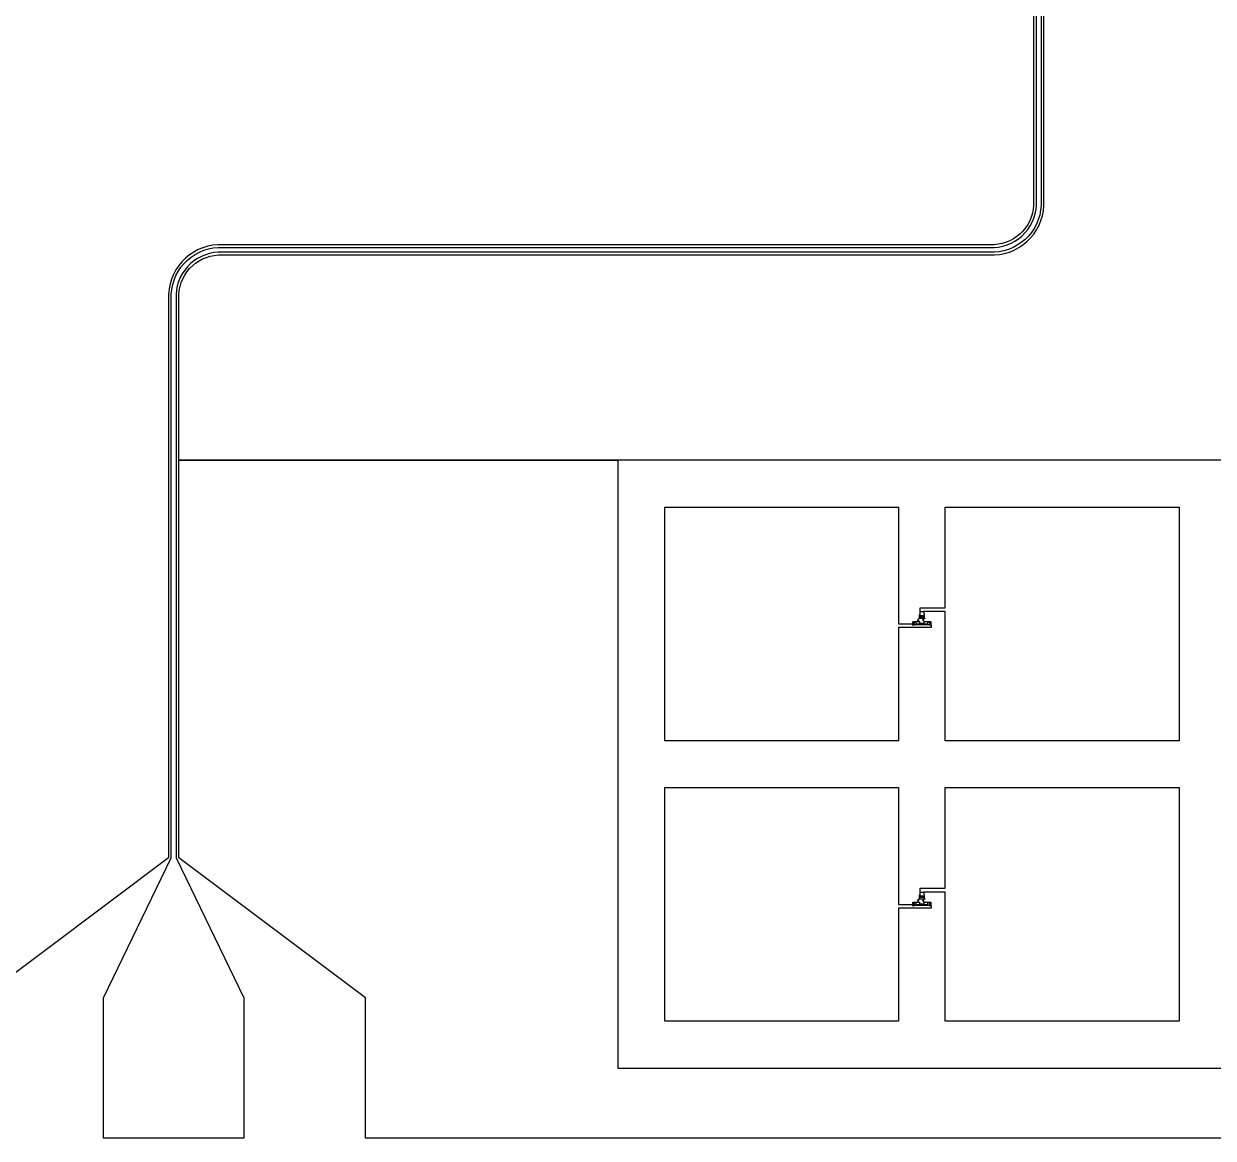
# Model space of a CAD drawing. Extents: x 200 to 9800, y 200 to 9800.
# Drawn here: x 2479 to 5022, y 200 to 2584 of the extents above; entities that cross this region are included whole.
import ezdxf

# ---------------------------------------------------------------- set-up
doc = ezdxf.new("R2010")
doc.units = 0
doc.layers.add('L136D1', color=1, linetype='CONTINUOUS')
doc.layers.add('L1D0', color=2, linetype='CONTINUOUS')

msp = doc.modelspace()

# ---------------------------------------------------------------- linework, layer by layer
at = {"layer": 'L136D1'}
for points in [[(4383.5, 1298), (4383.5, 1299.5), (4380.975, 1299.5), (4380.927, 1299.505), (4380.878, 1299.514), (4380.831, 1299.529), (4380.786, 1299.547), (4380.743, 1299.571), (4380.702, 1299.598), (4380.664, 1299.629), (4380.629, 1299.664), (4380.598, 1299.702), (4380.571, 1299.743), (4380.547, 1299.786), (4380.529, 1299.831), (4380.514, 1299.878), (4380.505, 1299.927), (4380.5, 1299.975), (4380.5, 1304.525), (4380.505, 1304.573), (4380.514, 1304.622), (4380.529, 1304.669), (4380.547, 1304.714), (4380.571, 1304.757), (4380.598, 1304.798), (4380.629, 1304.836), (4380.664, 1304.871), (4380.702, 1304.902), (4380.743, 1304.929), (4380.786, 1304.953), (4380.831, 1304.971), (4380.878, 1304.986), (4380.927, 1304.995), (4380.975, 1305), (4393.485, 1305), (4390.25, 1308.236), (4389.543, 1307.529), (4389.529, 1307.543), (4390.236, 1308.25), (4389.529, 1308.957), (4389.543, 1308.971), (4390.25, 1308.264), (4393.485, 1311.5), (4393.515, 1311.5), (4390.264, 1308.25), (4393.515, 1305), (4394.025, 1305), (4394.073, 1304.995), (4394.122, 1304.986), (4394.169, 1304.971), (4394.214, 1304.953), (4394.257, 1304.929), (4394.298, 1304.902), (4394.336, 1304.871), (4394.371, 1304.836), (4394.402, 1304.798), (4394.429, 1304.757), (4394.453, 1304.714), (4394.471, 1304.669), (4394.486, 1304.622), (4394.495, 1304.573), (4394.5, 1304.525), (4394.5, 1301.975), (4394.505, 1301.927), (4394.514, 1301.878), (4394.529, 1301.831), (4394.547, 1301.786), (4394.571, 1301.743), (4394.598, 1301.702), (4394.629, 1301.664), (4394.664, 1301.629), (4394.702, 1301.598), (4394.743, 1301.571), (4394.786, 1301.547), (4394.831, 1301.529), (4394.878, 1301.514), (4394.927, 1301.505), (4394.975, 1301.5), (4404.025, 1301.5), (4404.073, 1301.505), (4404.122, 1301.514), (4404.169, 1301.529), (4404.214, 1301.547), (4404.257, 1301.571), (4404.298, 1301.598), (4404.336, 1301.629), (4404.371, 1301.664), (4404.402, 1301.702), (4404.429, 1301.743), (4404.453, 1301.786), (4404.471, 1301.831), (4404.486, 1301.878), (4404.495, 1301.927), (4404.5, 1301.975), (4404.5, 1304.525), (4404.505, 1304.573), (4404.514, 1304.622), (4404.529, 1304.669), (4404.547, 1304.714), (4404.571, 1304.757), (4404.598, 1304.798), (4404.629, 1304.836), (4404.639, 1304.846), (4401.25, 1308.236), (4400.543, 1307.529), (4400.529, 1307.543), (4401.236, 1308.25), (4400.529, 1308.957), (4400.543, 1308.971), (4401.25, 1308.264), (4404.485, 1311.5), (4393.485, 1311.5), (4393.5, 1311.515), (4393.5, 1312.5), (4394.5, 1312.5), (4394.5, 1319.725), (4394.505, 1319.773), (4394.514, 1319.822), (4394.529, 1319.869), (4394.547, 1319.914), (4394.571, 1319.957), (4394.598, 1319.998), (4394.629, 1320.036), (4394.664, 1320.071), (4394.702, 1320.102), (4394.743, 1320.129), (4394.786, 1320.153), (4394.831, 1320.171), (4394.878, 1320.186), (4394.927, 1320.195), (4394.975, 1320.2), (4395.5, 1320.2), (4395.5, 1326.5), (4403.5, 1326.5), (4403.5, 1320.2), (4404.025, 1320.2), (4404.073, 1320.195), (4404.122, 1320.186), (4404.169, 1320.171), (4404.214, 1320.153), (4404.257, 1320.129), (4404.298, 1320.102), (4404.336, 1320.071), (4404.371, 1320.036), (4404.402, 1319.998), (4404.429, 1319.957), (4404.453, 1319.914), (4404.471, 1319.869), (4404.486, 1319.822), (4404.495, 1319.773), (4404.5, 1319.725), (4404.5, 1312.5), (4405.5, 1312.5), (4405.5, 1311.5), (4404.515, 1311.5), (4401.264, 1308.25), (4404.654, 1304.861), (4404.664, 1304.871), (4404.702, 1304.902), (4404.743, 1304.929), (4404.786, 1304.953), (4404.831, 1304.971), (4404.878, 1304.986), (4404.927, 1304.995), (4404.975, 1305), (4418.025, 1305), (4418.073, 1304.995), (4418.122, 1304.986), (4418.169, 1304.971), (4418.214, 1304.953), (4418.257, 1304.929), (4418.298, 1304.902), (4418.336, 1304.871), (4418.371, 1304.836), (4418.402, 1304.798), (4418.429, 1304.757), (4418.453, 1304.714), (4418.471, 1304.669), (4418.486, 1304.622), (4418.495, 1304.573), (4418.5, 1304.525), (4418.5, 1299.975), (4418.495, 1299.927), (4418.486, 1299.878), (4418.471, 1299.831), (4418.453, 1299.786), (4418.429, 1299.743), (4418.402, 1299.702), (4418.371, 1299.664), (4418.336, 1299.629), (4418.298, 1299.598), (4418.257, 1299.571), (4418.214, 1299.547), (4418.169, 1299.529), (4418.122, 1299.514), (4418.073, 1299.505), (4418.025, 1299.5), (4415.5, 1299.5), (4415.5, 1298)], [(4383.5, 698), (4383.5, 699.5), (4380.975, 699.5), (4380.927, 699.505), (4380.878, 699.514), (4380.831, 699.529), (4380.786, 699.547), (4380.743, 699.571), (4380.702, 699.598), (4380.664, 699.629), (4380.629, 699.664), (4380.598, 699.702), (4380.571, 699.743), (4380.547, 699.786), (4380.529, 699.831), (4380.514, 699.878), (4380.505, 699.927), (4380.5, 699.975), (4380.5, 704.525), (4380.505, 704.573), (4380.514, 704.622), (4380.529, 704.669), (4380.547, 704.714), (4380.571, 704.757), (4380.598, 704.798), (4380.629, 704.836), (4380.664, 704.871), (4380.702, 704.902), (4380.743, 704.929), (4380.786, 704.953), (4380.831, 704.971), (4380.878, 704.986), (4380.927, 704.995), (4380.975, 705), (4393.485, 705), (4390.25, 708.236), (4389.543, 707.529), (4389.529, 707.543), (4390.236, 708.25), (4389.529, 708.957), (4389.543, 708.971), (4390.25, 708.264), (4393.485, 711.5), (4393.515, 711.5), (4390.264, 708.25), (4393.515, 705), (4394.025, 705), (4394.073, 704.995), (4394.122, 704.986), (4394.169, 704.971), (4394.214, 704.953), (4394.257, 704.929), (4394.298, 704.902), (4394.336, 704.871), (4394.371, 704.836), (4394.402, 704.798), (4394.429, 704.757), (4394.453, 704.714), (4394.471, 704.669), (4394.486, 704.622), (4394.495, 704.573), (4394.5, 704.525), (4394.5, 701.975), (4394.505, 701.927), (4394.514, 701.878), (4394.529, 701.831), (4394.547, 701.786), (4394.571, 701.743), (4394.598, 701.702), (4394.629, 701.664), (4394.664, 701.629), (4394.702, 701.598), (4394.743, 701.571), (4394.786, 701.547), (4394.831, 701.529), (4394.878, 701.514), (4394.927, 701.505), (4394.975, 701.5), (4404.025, 701.5), (4404.073, 701.505), (4404.122, 701.514), (4404.169, 701.529), (4404.214, 701.547), (4404.257, 701.571), (4404.298, 701.598), (4404.336, 701.629), (4404.371, 701.664), (4404.402, 701.702), (4404.429, 701.743), (4404.453, 701.786), (4404.471, 701.831), (4404.486, 701.878), (4404.495, 701.927), (4404.5, 701.975), (4404.5, 704.525), (4404.505, 704.573), (4404.514, 704.622), (4404.529, 704.669), (4404.547, 704.714), (4404.571, 704.757), (4404.598, 704.798), (4404.629, 704.836), (4404.639, 704.846), (4401.25, 708.236), (4400.543, 707.529), (4400.529, 707.543), (4401.236, 708.25), (4400.529, 708.957), (4400.543, 708.971), (4401.25, 708.264), (4404.485, 711.5), (4393.485, 711.5), (4393.5, 711.515), (4393.5, 712.5), (4394.5, 712.5), (4394.5, 719.725), (4394.505, 719.773), (4394.514, 719.822), (4394.529, 719.869), (4394.547, 719.914), (4394.571, 719.957), (4394.598, 719.998), (4394.629, 720.036), (4394.664, 720.071), (4394.702, 720.102), (4394.743, 720.129), (4394.786, 720.153), (4394.831, 720.171), (4394.878, 720.186), (4394.927, 720.195), (4394.975, 720.2), (4395.5, 720.2), (4395.5, 726.5), (4403.5, 726.5), (4403.5, 720.2), (4404.025, 720.2), (4404.073, 720.195), (4404.122, 720.186), (4404.169, 720.171), (4404.214, 720.153), (4404.257, 720.129), (4404.298, 720.102), (4404.336, 720.071), (4404.371, 720.036), (4404.402, 719.998), (4404.429, 719.957), (4404.453, 719.914), (4404.471, 719.869), (4404.486, 719.822), (4404.495, 719.773), (4404.5, 719.725), (4404.5, 712.5), (4405.5, 712.5), (4405.5, 711.5), (4404.515, 711.5), (4401.264, 708.25), (4404.654, 704.861), (4404.664, 704.871), (4404.702, 704.902), (4404.743, 704.929), (4404.786, 704.953), (4404.831, 704.971), (4404.878, 704.986), (4404.927, 704.995), (4404.975, 705), (4418.025, 705), (4418.073, 704.995), (4418.122, 704.986), (4418.169, 704.971), (4418.214, 704.953), (4418.257, 704.929), (4418.298, 704.902), (4418.336, 704.871), (4418.371, 704.836), (4418.402, 704.798), (4418.429, 704.757), (4418.453, 704.714), (4418.471, 704.669), (4418.486, 704.622), (4418.495, 704.573), (4418.5, 704.525), (4418.5, 699.975), (4418.495, 699.927), (4418.486, 699.878), (4418.471, 699.831), (4418.453, 699.786), (4418.429, 699.743), (4418.402, 699.702), (4418.371, 699.664), (4418.336, 699.629), (4418.298, 699.598), (4418.257, 699.571), (4418.214, 699.547), (4418.169, 699.529), (4418.122, 699.514), (4418.073, 699.505), (4418.025, 699.5), (4415.5, 699.5), (4415.5, 698)]]:
    msp.add_lwpolyline(points, close=True, dxfattribs=at)
at = {"layer": 'L1D0'}
for points in [[(4638.5, 3506), (4638.5, 2195.628), (4637.643, 2186.925), (4635.937, 2178.349), (4633.398, 2169.981), (4630.052, 2161.902), (4625.93, 2154.19), (4621.072, 2146.919), (4615.524, 2140.159), (4609.341, 2133.976), (4602.581, 2128.428), (4595.31, 2123.57), (4587.598, 2119.448), (4579.519, 2116.102), (4571.151, 2113.563), (4562.575, 2111.857), (4553.872, 2111), (2894.047, 2111), (2883.193, 2109.931), (2872.497, 2107.803), (2862.06, 2104.637), (2851.984, 2100.464), (2842.366, 2095.323), (2833.298, 2089.264), (2824.867, 2082.345), (2817.155, 2074.633), (2810.236, 2066.202), (2804.177, 2057.134), (2799.036, 2047.516), (2794.863, 2037.44), (2791.697, 2027.003), (2789.569, 2016.307), (2788.5, 2005.453), (2788.5, 800), (2389.5, 500)], [(4654.5, 3500), (4654.5, 2194.842), (4653.489, 2184.575), (4651.476, 2174.456), (4648.481, 2164.584), (4644.533, 2155.053), (4639.67, 2145.954), (4633.939, 2137.376), (4627.394, 2129.401), (4620.099, 2122.106), (4612.124, 2115.561), (4603.546, 2109.83), (4594.447, 2104.967), (4584.916, 2101.019), (4575.044, 2098.024), (4564.925, 2096.011), (4554.658, 2095), (2894.833, 2095), (2885.544, 2094.085), (2876.389, 2092.264), (2867.457, 2089.555), (2858.833, 2085.983), (2850.601, 2081.582), (2842.84, 2076.397), (2835.625, 2070.475), (2829.025, 2063.875), (2823.103, 2056.66), (2817.918, 2048.899), (2813.517, 2040.667), (2809.945, 2032.043), (2807.236, 2023.111), (2805.415, 2013.956), (2804.5, 2004.667), (2804.5, 800), (2949.5, 500), (2949.5, 200), (2649.5, 200), (2649.5, 500), (2794.5, 800), (2794.5, 2005.158), (2795.511, 2015.425), (2797.524, 2025.544), (2800.519, 2035.416), (2804.467, 2044.947), (2809.33, 2054.046), (2815.061, 2062.624), (2821.606, 2070.599), (2828.901, 2077.894), (2836.876, 2084.439), (2845.454, 2090.17), (2854.553, 2095.033), (2864.084, 2098.981), (2873.956, 2101.976), (2884.075, 2103.989), (2894.342, 2105), (4554.167, 2105), (4563.456, 2105.915), (4572.611, 2107.736), (4581.543, 2110.445), (4590.167, 2114.017), (4598.399, 2118.418), (4606.16, 2123.603), (4613.375, 2129.525), (4619.975, 2136.125), (4625.897, 2143.34), (4631.082, 2151.101), (4635.483, 2159.333), (4639.055, 2167.957), (4641.764, 2176.889), (4643.585, 2186.044), (4644.5, 2195.333), (4644.5, 3500)], [(6249.5, 1650), (2810.5, 1650), (2810.5, 2004.372), (2811.357, 2013.075), (2813.063, 2021.651), (2815.602, 2030.019), (2818.948, 2038.098), (2823.07, 2045.81), (2827.928, 2053.081), (2833.476, 2059.841), (2839.659, 2066.024), (2846.419, 2071.572), (2853.69, 2076.43), (2861.402, 2080.552), (2869.481, 2083.898), (2877.849, 2086.437), (2886.425, 2088.143), (2895.128, 2089), (4554.953, 2089), (4565.807, 2090.069), (4576.503, 2092.197), (4586.94, 2095.363), (4597.016, 2099.536), (4606.634, 2104.677), (4615.702, 2110.736), (4624.133, 2117.655), (4631.845, 2125.367), (4638.764, 2133.798), (4644.823, 2142.866), (4649.964, 2152.484), (4654.137, 2162.56), (4657.303, 2172.997), (4659.431, 2183.693), (4660.5, 2194.547), (4660.5, 3506)], [(6789.5, 200), (3209.5, 200), (3209.5, 500), (2810.5, 800), (2810.5, 1650), (3749.5, 1650), (3749.5, 350), (6249.5, 350)]]:
    msp.add_lwpolyline(points, dxfattribs=at)
for points in [[(3849.5, 1050), (3849.5, 1550), (4349.5, 1550), (4349.5, 1300), (4379, 1300), (4379, 1298), (4383.5, 1298), (4383.5, 1301), (4381.5, 1301), (4381.5, 1304), (4386.5, 1304), (4386.5, 1300), (4412.5, 1300), (4412.5, 1304), (4417.5, 1304), (4417.5, 1301), (4415.5, 1301), (4415.5, 1298), (4419.5, 1298), (4419.5, 1292), (4349.5, 1292), (4349.5, 1050)], [(4449.5, 1050), (4449.5, 1326.5), (4403.5, 1326.5), (4403.5, 1314.5), (4400.5, 1314.5), (4400.5, 1315.5), (4401.5, 1315.5), (4401.5, 1317.5), (4397.5, 1317.5), (4397.5, 1315.5), (4398.5, 1315.5), (4398.5, 1314.5), (4395.5, 1314.5), (4395.5, 1334.5), (4449.5, 1334.5), (4449.5, 1550), (4949.5, 1550), (4949.5, 1050)], [(3849.5, 450), (3849.5, 950), (4349.5, 950), (4349.5, 700), (4379, 700), (4379, 698), (4383.5, 698), (4383.5, 701), (4381.5, 701), (4381.5, 704), (4386.5, 704), (4386.5, 700), (4412.5, 700), (4412.5, 704), (4417.5, 704), (4417.5, 701), (4415.5, 701), (4415.5, 698), (4419.5, 698), (4419.5, 692), (4349.5, 692), (4349.5, 450)], [(4449.5, 450), (4449.5, 726.5), (4403.5, 726.5), (4403.5, 714.5), (4400.5, 714.5), (4400.5, 715.5), (4401.5, 715.5), (4401.5, 717.5), (4397.5, 717.5), (4397.5, 715.5), (4398.5, 715.5), (4398.5, 714.5), (4395.5, 714.5), (4395.5, 734.5), (4449.5, 734.5), (4449.5, 950), (4949.5, 950), (4949.5, 450)]]:
    msp.add_lwpolyline(points, close=True, dxfattribs=at)

doc.saveas('drawing.dxf')
